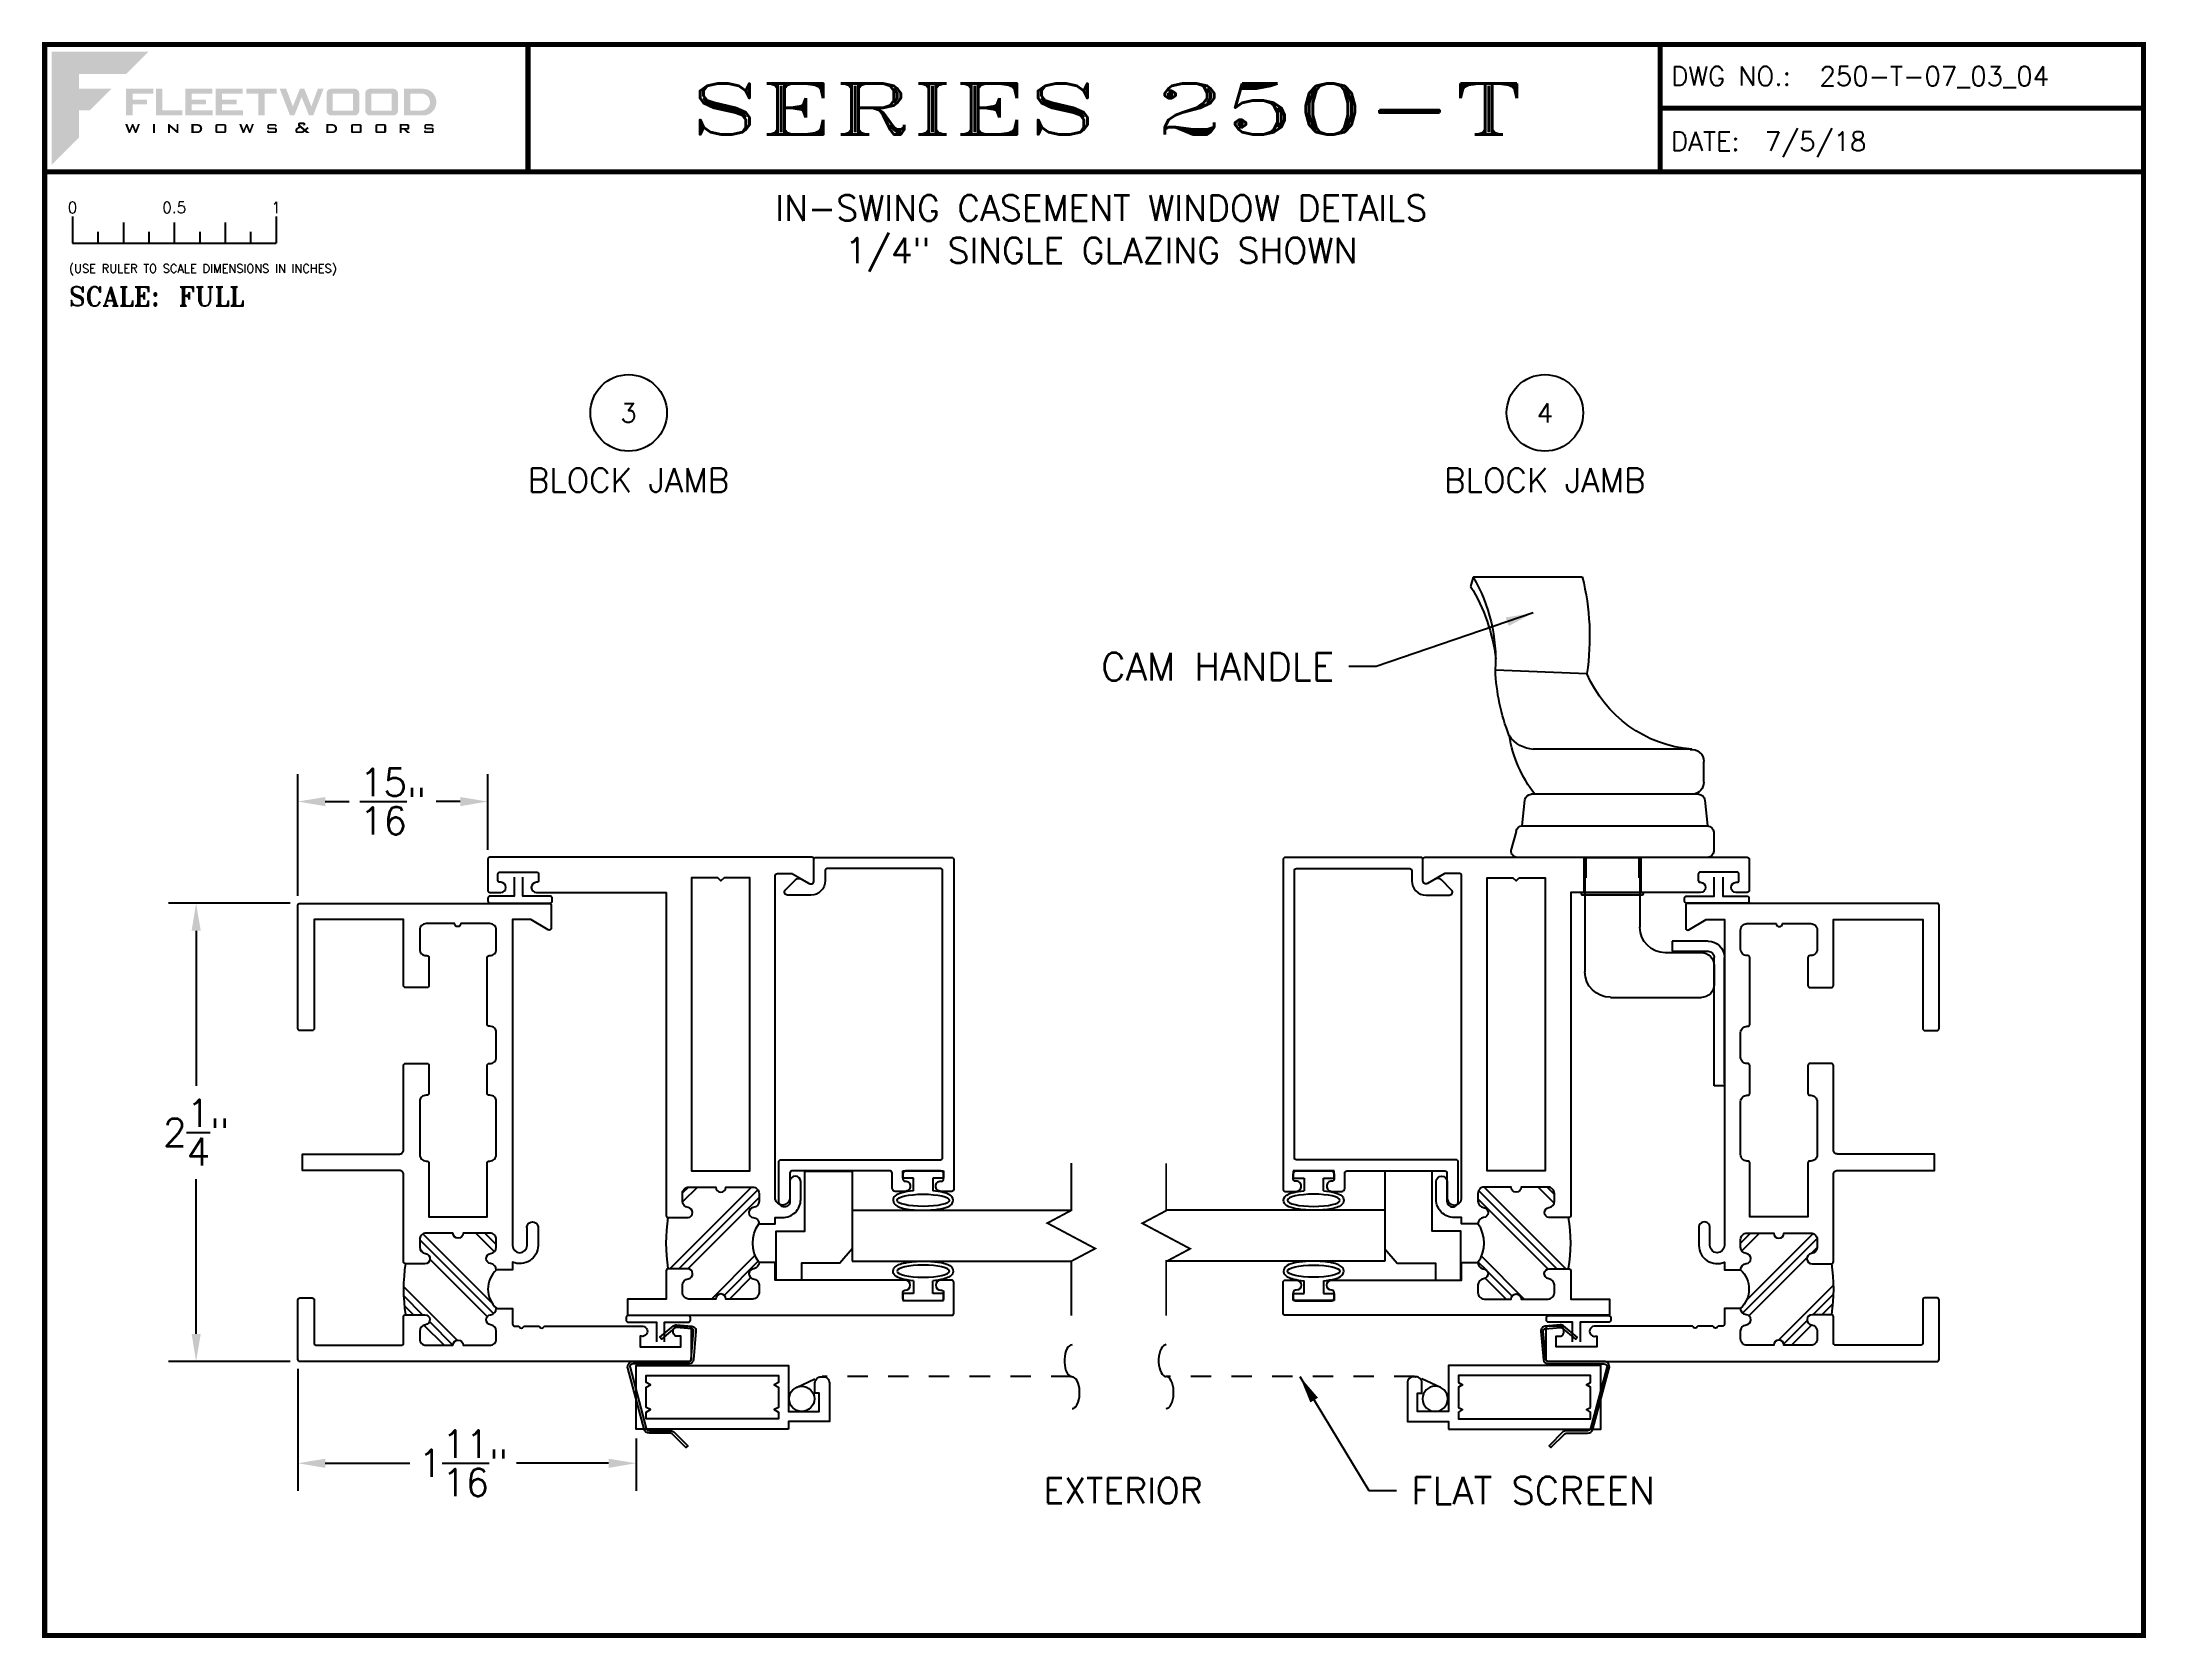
# Paper-space layout 'DETAIL 3 & 4' of a CAD drawing. Extents: x 0.1 to 10.5, y 0.1 to 7.9.
# The model-space entities are those that its viewports show. They can reach past a viewport. Long polylines and large blocks are cut down to what shows.
import ezdxf
from ezdxf.enums import TextEntityAlignment as Align

# ---------------------------------------------------------------- set-up
doc = ezdxf.new("R2010")
doc.units = 0
doc.header["$LTSCALE"] = 0.25
doc.header["$MEASUREMENT"] = 0
doc.linetypes.add('HIDDEN', pattern=[0.375, 0.25, -0.125])
doc.linetypes.add('HIDDEN2', pattern=[0.1875, 0.125, -0.0625])
doc.layers.get('0').update_dxf_attribs({"linetype": 'CONTINUOUS'})
doc.layers.get('DEFPOINTS').update_dxf_attribs({"linetype": 'CONTINUOUS'})
for name, color, linetype in [('DIM', 7, 'CONTINUOUS'), ('FRAME', 1, 'CONTINUOUS'), ('GLASS', 7, 'CONTINUOUS'), ('LOCK', 7, 'CONTINUOUS'), ('MISC', 7, 'CONTINUOUS'), ('SCREEN', 92, 'CONTINUOUS'), ('SCREEN_CLIP', 7, 'CONTINUOUS'), ('TEXT', 7, 'CONTINUOUS'), ('VENT', 5, 'CONTINUOUS')]:
    doc.layers.add(name, color=color, linetype=linetype)
doc.layers.add('VP', color=40, linetype='CONTINUOUS', plot=False)
doc.layers.get('VP').off()
doc.styles.add('ROMANS', font='romans')
doc.styles.add('ROMANT', font='romant')
doc.styles.add('SIMPLEX-094', font='simplex.shx', dxfattribs={"height": 0.094})
doc.styles.get("Standard").update_dxf_attribs({"font": 'simplex.shx'})
doc.dimstyles.new('FULL SCALE', dxfattribs={"dimscale": 0.75, "dimtxt": 0.18, "dimasz": 0.18, "dimexe": 0.18, "dimexo": 0.0625, "dimgap": 0.096, "dimtad": 0, "dimtih": 1, "dimtoh": 1, "dimdec": 4, "dimzin": 0, "dimdsep": 46, "dimlunit": 5, "dimtxsty": 'Standard', "dimcen": 0.09, "dimadec": 0, "dimazin": 0, "dimtfac": 1, "dimtdec": 4, "dimtofl": 0, "dimtmove": 0, "dimatfit": 3, "dimfxl": 0, "dimtolj": 1, "dimtzin": 0, "dimarcsym": 0})

# ---------------------------------------------------------------- blocks, each defined once
blk = doc.blocks.new('Fleetwood_Logo_6-10-15')
h = blk.add_hatch(color=154)
h.dxf.hatch_style = 1
h.paths.add_polyline_path([(0.2526, -0.0017), (0.0019, -0.0017), (0.0019, -0.2942), (0.0725, -0.2236), (0.0725, -0.1535), (0.1007, -0.1535), (0.1567, -0.0976), (0.0725, -0.0976), (0.0725, -0.0596), (0.1946, -0.0596)])
h = blk.add_hatch(color=251)
h.dxf.hatch_style = 1
h.paths.add_polyline_path([(0.2487, -0.1256), (0.2112, -0.1256), (0.2112, -0.1102), (0.2647, -0.1102), (0.2647, -0.0976), (0.1946, -0.0976), (0.1946, -0.1667), (0.2112, -0.1667), (0.2112, -0.1377), (0.2487, -0.1377)])
h = blk.add_hatch(color=251)
h.dxf.hatch_style = 1
h.paths.add_polyline_path([(0.2886, -0.0976), (0.272, -0.0976), (0.272, -0.1667), (0.3401, -0.1667), (0.3401, -0.1535), (0.2886, -0.1535)])
h = blk.add_hatch(color=251)
h.dxf.hatch_style = 1
h.paths.add_polyline_path([(0.4175, -0.0976), (0.3474, -0.0976), (0.3474, -0.1667), (0.4185, -0.1667), (0.4185, -0.1534), (0.364, -0.1534), (0.364, -0.1377), (0.4015, -0.1377), (0.4015, -0.1256), (0.364, -0.1256), (0.364, -0.1102), (0.4175, -0.1102)])
h = blk.add_hatch(color=251)
h.dxf.hatch_style = 1
h.paths.add_polyline_path([(0.4965, -0.0976), (0.4264, -0.0976), (0.4264, -0.1667), (0.4975, -0.1667), (0.4975, -0.1534), (0.443, -0.1534), (0.443, -0.1377), (0.4804, -0.1377), (0.4804, -0.1256), (0.443, -0.1256), (0.443, -0.1102), (0.4965, -0.1102)])
h = blk.add_hatch(color=251)
h.dxf.hatch_style = 1
h.paths.add_polyline_path([(0.5842, -0.0976), (0.5054, -0.0976), (0.5054, -0.1102), (0.5365, -0.1102), (0.5365, -0.1667), (0.5531, -0.1667), (0.5531, -0.1102), (0.5842, -0.1102)])
h = blk.add_hatch(color=251)
h.dxf.hatch_style = 1
h.paths.add_polyline_path([(0.6089, -0.0976), (0.5921, -0.0976), (0.6188, -0.1667), (0.63, -0.1667), (0.6489, -0.1192), (0.6679, -0.1667), (0.6789, -0.1667), (0.7056, -0.0976), (0.6908, -0.0976), (0.6742, -0.1433), (0.6558, -0.0976), (0.6446, -0.0976), (0.6261, -0.1433)])
h = blk.add_hatch(color=251)
h.dxf.hatch_style = 1
h.paths.add_polyline_path([(0.7853, -0.0976), (0.726, -0.0976, 0.414214), (0.7133, -0.1102), (0.7133, -0.154, 0.414214), (0.726, -0.1667), (0.7853, -0.1667, 0.414214), (0.798, -0.154), (0.798, -0.1102, 0.414214)])
h.paths.add_polyline_path([(0.7819, -0.1102), (0.7819, -0.154), (0.7294, -0.154), (0.7294, -0.1102)], flags=16)
h = blk.add_hatch(color=251)
h.dxf.hatch_style = 1
h.paths.add_polyline_path([(0.8856, -0.0976), (0.8262, -0.0976, 0.414214), (0.8136, -0.1102), (0.8136, -0.154, 0.414214), (0.8262, -0.1667), (0.8856, -0.1667, 0.414214), (0.8982, -0.154), (0.8982, -0.1102, 0.414214)])
h.paths.add_polyline_path([(0.8822, -0.1102), (0.8822, -0.154), (0.8296, -0.154), (0.8296, -0.1102)], flags=16)
h = blk.add_hatch(color=251)
h.dxf.hatch_style = 1
h.paths.add_polyline_path([(0.9632, -0.0976), (0.914, -0.0976), (0.914, -0.1667), (0.9632, -0.1667, 1)])
h.paths.add_polyline_path([(0.9301, -0.1102), (0.9593, -0.1102, -1), (0.9593, -0.154), (0.9301, -0.154)], flags=16)
h = blk.add_hatch(color=7)
h.dxf.hatch_style = 1
h.paths.add_polyline_path([(0.2301, -0.1891), (0.2251, -0.1891), (0.2196, -0.2043), (0.2134, -0.1891), (0.2097, -0.1891), (0.2035, -0.2043), (0.1978, -0.1891), (0.1922, -0.1891), (0.2011, -0.2121), (0.2048, -0.2121), (0.2112, -0.1963), (0.2175, -0.2121), (0.2212, -0.2121)])
h = blk.add_hatch(color=7)
h.dxf.hatch_style = 1
h.paths.add_polyline_path([(0.2691, -0.1891), (0.2637, -0.1891), (0.2637, -0.2118), (0.2637, -0.2121), (0.2691, -0.2121)])
h = blk.add_hatch(color=7)
h.dxf.hatch_style = 1
h.paths.add_polyline_path([(0.3077, -0.1964), (0.3259, -0.2121), (0.3298, -0.2121), (0.3298, -0.1891), (0.325, -0.1891), (0.325, -0.2047), (0.3067, -0.1891), (0.3029, -0.1891), (0.3029, -0.2121), (0.3077, -0.2121)])
h = blk.add_hatch(color=7)
h.dxf.hatch_style = 1
h.paths.add_polyline_path([(0.3801, -0.1891), (0.3637, -0.1891), (0.3637, -0.2121), (0.3801, -0.2121, 1)])
h.paths.add_polyline_path([(0.3691, -0.2079), (0.3691, -0.1933), (0.3788, -0.1933, -1), (0.3788, -0.2079)], flags=16)
h = blk.add_hatch(color=7)
h.dxf.hatch_style = 1
h.paths.add_polyline_path([(0.4537, -0.2079), (0.4537, -0.1933, 0.414214), (0.4495, -0.1891), (0.4297, -0.1891, 0.414214), (0.4255, -0.1933), (0.4255, -0.2079, 0.414214), (0.4297, -0.2121), (0.4495, -0.2121, 0.414214)])
h.paths.add_polyline_path([(0.4308, -0.2079), (0.4308, -0.1933), (0.4484, -0.1933), (0.4484, -0.2079)], flags=16)
h = blk.add_hatch(color=7)
h.dxf.hatch_style = 1
h.paths.add_polyline_path([(0.5253, -0.1891), (0.5203, -0.1891), (0.5148, -0.2043), (0.5087, -0.1891), (0.5049, -0.1891), (0.4988, -0.2043), (0.493, -0.1891), (0.4874, -0.1891), (0.4963, -0.2121), (0.5001, -0.2121), (0.5064, -0.1963), (0.5127, -0.2121), (0.5164, -0.2121)])
h = blk.add_hatch(color=7)
h.dxf.hatch_style = 1
h.paths.add_polyline_path([(0.5801, -0.1891), (0.5643, -0.1891, 0.414214), (0.56, -0.1933), (0.56, -0.1981, 0.414214), (0.5643, -0.2024), (0.58, -0.2024), (0.58, -0.2078), (0.5637, -0.2078), (0.5637, -0.2052), (0.5591, -0.2062), (0.5591, -0.2078, 0.414214), (0.5634, -0.2121), (0.5805, -0.2121, 0.414214), (0.5848, -0.2078), (0.5848, -0.2024, 0.414214), (0.5805, -0.1982), (0.5648, -0.1982), (0.5648, -0.193), (0.5798, -0.193), (0.5798, -0.1958), (0.5843, -0.1948), (0.5843, -0.1933, 0.414214)])
h = blk.add_hatch(color=7)
h.dxf.hatch_style = 1
h.paths.add_polyline_path([(0.645, -0.1913, -0.222262), (0.6447, -0.1906), (0.6447, -0.1892), (0.6535, -0.1892), (0.6535, -0.193), (0.6587, -0.1918), (0.6587, -0.189, 0.414214), (0.6544, -0.1847), (0.6437, -0.1847, 0.414214), (0.6394, -0.189), (0.6394, -0.1922, 0.222262), (0.6407, -0.1948), (0.6415, -0.1955), (0.6345, -0.1998, 0.260684), (0.6329, -0.2027), (0.6329, -0.2078, 0.414214), (0.6372, -0.2121), (0.6514, -0.2121, 0.17577), (0.6536, -0.2113), (0.657, -0.2085), (0.6614, -0.2121), (0.6699, -0.2121), (0.6613, -0.2049), (0.6676, -0.1997), (0.6637, -0.1964), (0.6574, -0.2017)])
h.paths.add_polyline_path([(0.6532, -0.2052), (0.6509, -0.2072, -0.17577), (0.6502, -0.2074), (0.6382, -0.2074), (0.6382, -0.2033, -0.260684), (0.6387, -0.2025), (0.6451, -0.1985)], flags=16)
h = blk.add_hatch(color=7)
h.dxf.hatch_style = 1
h.paths.add_polyline_path([(0.7294, -0.1891), (0.713, -0.1891), (0.713, -0.2121), (0.7294, -0.2121, 1)])
h.paths.add_polyline_path([(0.7184, -0.2079), (0.7184, -0.1933), (0.7281, -0.1933, -1), (0.7281, -0.2079)], flags=16)
h = blk.add_hatch(color=7)
h.dxf.hatch_style = 1
h.paths.add_polyline_path([(0.8045, -0.2079), (0.8045, -0.1933, 0.414214), (0.8003, -0.1891), (0.7805, -0.1891, 0.414214), (0.7763, -0.1933), (0.7763, -0.2079, 0.414214), (0.7805, -0.2121), (0.8003, -0.2121, 0.414214)])
h.paths.add_polyline_path([(0.7816, -0.2079), (0.7816, -0.1933), (0.7992, -0.1933), (0.7992, -0.2079)], flags=16)
h = blk.add_hatch(color=7)
h.dxf.hatch_style = 1
h.paths.add_polyline_path([(0.8678, -0.2079), (0.8678, -0.1933, 0.414214), (0.8636, -0.1891), (0.8438, -0.1891, 0.414214), (0.8396, -0.1933), (0.8396, -0.2079, 0.414214), (0.8438, -0.2121), (0.8636, -0.2121, 0.414214)])
h.paths.add_polyline_path([(0.8449, -0.2079), (0.8449, -0.1933), (0.8624, -0.1933), (0.8624, -0.2079)], flags=16)
h = blk.add_hatch(color=7)
h.dxf.hatch_style = 1
h.paths.add_polyline_path([(0.9277, -0.1993), (0.9277, -0.1933, 0.414214), (0.9235, -0.1891), (0.9028, -0.1891), (0.9028, -0.2121), (0.9082, -0.2121), (0.9082, -0.2035), (0.9131, -0.2035), (0.9224, -0.2121), (0.9303, -0.2121), (0.9197, -0.2035), (0.9235, -0.2035, 0.414214)])
h.paths.add_polyline_path([(0.9082, -0.1993), (0.9082, -0.1933), (0.9214, -0.1933, -0.414214), (0.9224, -0.1943), (0.9224, -0.1983, -0.414214), (0.9214, -0.1993)], flags=16)
h = blk.add_hatch(color=7)
h.dxf.hatch_style = 1
h.paths.add_polyline_path([(0.9867, -0.1982), (0.971, -0.1982), (0.971, -0.193), (0.9859, -0.193), (0.9859, -0.1958), (0.9905, -0.1948), (0.9905, -0.1933, 0.414214), (0.9863, -0.1891), (0.9705, -0.1891, 0.414214), (0.9662, -0.1933), (0.9662, -0.1981, 0.414214), (0.9705, -0.2024), (0.9862, -0.2024), (0.9862, -0.2078), (0.9699, -0.2078), (0.9699, -0.2052), (0.9653, -0.2062), (0.9653, -0.2078, 0.414214), (0.9696, -0.2121), (0.9867, -0.2121, 0.414214), (0.991, -0.2078), (0.991, -0.2024, 0.414214)])
blk = doc.blocks.new('A-SIZE_L')
for p, q in [((8.095, 7.907), (8.095, 7.282)), ((8.095, 7.594), (10.47, 7.594)), ((0.157, 7.282), (10.47, 7.282))]:
    blk.add_line(p, q)
at = {"const_width": 0.025}
for points in [[(0.157, 7.907), (10.47, 7.907), (10.47, 0.093), (0.157, 0.093), (0.157, 7.907)], [(2.532, 7.907), (2.532, 7.282)], [(8.095, 7.907), (8.095, 7.282)], [(8.095, 7.594), (10.47, 7.594)], [(0.157, 7.282), (10.47, 7.282)]]:
    blk.add_lwpolyline(points, dxfattribs=at)
at = {"xscale": 1.898091133004928, "yscale": 1.898091133004928, "zscale": 1.898091133004928}
blk.add_blockref('Fleetwood_Logo_6-10-15', (0.188, 7.875), dxfattribs=at)
for s, style, p in [('DWG NO.:', 'SIMPLEX-094', (8.149, 7.705)), ('DATE:', 'SIMPLEX-094', (8.148, 7.385)), ('SCALE:', 'ROMANT', (0.276, 6.623))]:
    blk.add_text(s, height=0.094, dxfattribs=dict(style=style)).set_placement(p)
for tag, p, style in [('DWG_NO', (8.878, 7.705), 'SIMPLEX-094'), ('DATE', (8.609, 7.385), 'SIMPLEX-094'), ('SCALE', (0.814, 6.623), 'ROMANT')]:
    blk.add_attdef(tag, p, '', height=0.094, dxfattribs=dict(style=style))
for tag, height, style, width, p, p2 in [('DWG_NO', 0.094, 'SIMPLEX-094', 2.60233, (8.876, 7.704), (10.367, 7.704)), ('PRODUCT', 0.25, 'ROMANT', 2.260212, (3.282, 7.465), (7.345, 7.465))]:
    blk.add_attdef(tag, text='', height=height, dxfattribs=dict(style=style, width=width)).set_placement(p, p2, align=Align.FIT)
blk = doc.blocks.new('sectball')
blk.add_circle((0, 0), 0.125)
blk.add_attdef('NO', text='', height=0.062).set_placement((0, 0), align=Align.MIDDLE_CENTER)
for tag, p in [('LINE1', (0, -0.2588)), ('LINE2', (0, -0.3864)), ('LINE3', (0, -0.5214))]:
    blk.add_attdef(tag, text='', height=0.078).set_placement(p, align=Align.CENTER)
blk = doc.blocks.new('Full')
for p, q in [((0.137, -0.219), (0.137, -0.35)), ((0.262, -0.294), (0.262, -0.35)), ((0.387, -0.249), (0.387, -0.35)), ((0.512, -0.294), (0.512, -0.35)), ((0.637, -0.249), (0.637, -0.35)), ((0.762, -0.294), (0.762, -0.35)), ((0.887, -0.249), (0.887, -0.35)), ((1.012, -0.294), (1.012, -0.35)), ((1.137, -0.219), (1.137, -0.35)), ((0.137, -0.35), (1.137, -0.35))]:
    blk.add_line(p, q)
for s, p in [('0', (0.137, -0.219)), ('0.5', (0.637, -0.219)), ('1', (1.137, -0.219))]:
    blk.add_text(s, height=0.055).set_placement(p, align=Align.BOTTOM_CENTER)
at = {"style": 'ROMANS'}
blk.add_text('(USE RULER TO SCALE DIMENSIONS IN INCHES)', height=0.04115, dxfattribs=at).set_placement((0.12, -0.495))
blk = doc.blocks.new('*D175')
at = {"layer": 'DEFPOINTS', "color": 0}
for p in [(1.411, 3.689), (0.901, 1.439), (1.411, 1.439)]:
    blk.add_point(p, dxfattribs=at)
at = {"layer": 'DIM', "color": 0, "lineweight": -2}
for p, q in [((1.364, 3.689), (0.766, 3.689)), ((0.901, 3.554), (0.901, 2.793)), ((0.901, 1.574), (0.901, 2.334)), ((1.364, 1.439), (0.766, 1.439))]:
    blk.add_line(p, q, dxfattribs=at)
at = {"layer": 'DIM', "color": 0}
for points in [[(0.879, 3.554), (0.924, 3.554), (0.901, 3.689)], [(0.879, 1.574), (0.924, 1.574), (0.901, 1.439)]]:
    blk.add_solid(points, dxfattribs=at)
at = {"layer": 'DIM', "color": 0, "insert": (0.901, 2.564), "char_height": 0.135, "attachment_point": 5}
blk.add_mtext('\\A1;2{\\H1.000000x;\\S1/4;}"', dxfattribs=at)
blk = doc.blocks.new('*D176')
at = {"layer": 'DEFPOINTS', "color": 0}
for p in [(2.334, 4.189), (2.334, 3.904), (1.401, 3.679)]:
    blk.add_point(p, dxfattribs=at)
at = {"layer": 'DIM', "color": 0, "lineweight": -2}
for p, q in [((1.401, 3.726), (1.401, 4.324)), ((2.334, 3.951), (2.334, 4.324)), ((1.536, 4.189), (1.654, 4.189)), ((2.199, 4.189), (2.081, 4.189))]:
    blk.add_line(p, q, dxfattribs=at)
at = {"layer": 'DIM', "color": 0}
for points in [[(1.536, 4.211), (1.536, 4.166), (1.401, 4.189)], [(2.199, 4.211), (2.199, 4.166), (2.334, 4.189)]]:
    blk.add_solid(points, dxfattribs=at)
at = {"layer": 'DIM', "color": 0, "insert": (1.868, 4.189), "char_height": 0.135, "attachment_point": 5}
blk.add_mtext('\\A1;{\\H1.000000x;\\S15/16;}"', dxfattribs=at)
blk = doc.blocks.new('*D177')
at = {"layer": 'DEFPOINTS', "color": 0}
for p in [(1.401, 1.449), (3.063, 1.107), (1.401, 0.939)]:
    blk.add_point(p, dxfattribs=at)
at = {"layer": 'DIM', "color": 0, "lineweight": -2}
for p, q in [((1.401, 1.402), (1.401, 0.804)), ((3.063, 1.06), (3.063, 0.804)), ((1.536, 0.939), (1.952, 0.939)), ((2.928, 0.939), (2.475, 0.939))]:
    blk.add_line(p, q, dxfattribs=at)
at = {"layer": 'DIM', "color": 0}
for points in [[(1.536, 0.961), (1.536, 0.916), (1.401, 0.939)], [(2.928, 0.961), (2.928, 0.916), (3.063, 0.939)]]:
    blk.add_solid(points, dxfattribs=at)
at = {"layer": 'DIM', "color": 0, "insert": (2.214, 0.939), "char_height": 0.135, "attachment_point": 5}
blk.add_mtext('\\A1;1{\\H1.000000x;\\S11/16;}"', dxfattribs=at)
blk = doc.blocks.new('PI_STRIKE PLATE')
at = {"layer": 'MISC'}
for p, q in [((0, 0), (-0.01, 0)), ((-0.01, 0), (-0.01, -0.05)), ((0, 0), (0.62, 0)), ((-0.01, -0.05), (0.62, -0.05)), ((0.65, -0.256), (0.65, -0.08)), ((0.7, -0.08), (0.7, -0.256)), ((0.7, -0.256), (0.65, -0.256))]:
    blk.add_line(p, q, dxfattribs=at)
for radius in [0.08, 0.03]:
    blk.add_arc((0.62, -0.08), radius, 0, 90, dxfattribs=at)
blk = doc.blocks.new('PI_CAM_HANDLE')
for p, q in [((-0.688, -0.01), (-0.688, 0.437)), ((-0.53, 0.5), (-0.625, 0.5)), ((-0.468, 0.437), (-0.468, 0.26)), ((0, 0.467), (0, -0.467)), ((0.124, 0.498), (0.031, 0.498)), ((0.155, 0.469), (0.282, 0.455)), ((0.155, -0.442), (0.155, 0.467)), ((0.31, 0.424), (0.31, -0.399)), ((0.37, 0.449), (0.471, 0.449)), ((0.155, -0.371), (0.155, 0.397)), ((0.531, 0.382), (0.531, -0.389)), ((0, 0.135), (-0.343, 0.135)), ((0.155, 0), (0.155, 0)), ((0, -0.135), (-0.562, -0.135)), ((0.921, -0.575), (0.903, -0.125)), ((1.377, -0.148), (1.377, -0.684)), ((0.034, -0.498), (0.127, -0.472)), ((0.155, -0.443), (0.282, -0.43)), ((1.377, -0.684), (1.331, -0.697))]:
    blk.add_line(p, q)
for centre, radius, start, end in [((-0.625, 0.437), 0.0625, 90, 180), ((-0.53, 0.437), 0.0625, 0, 90), ((0.031, 0.467), 0.031, 90, 180), ((0.124, 0.467), 0.031, 0, 90), ((0.279, 0.424), 0.031, 0, 83.5847), ((0.37, 0.389), 0.06, 90, 172.88), ((0.471, 0.389), 0.06, 352.88, 90), ((1.143, 0.44), 0.614, 184.6484, 247.0299), ((-0.343, 0.26), 0.125, 180, 270), ((-0.562, -0.01), 0.125, 180, 270), ((1.084, -1.333), 1.221, 76.082, 98.4948), ((0.279, -0.399), 0.031, 276.4153, 360), ((0.696, 0.113), 0.627, 232.0087, 260.9517), ((0.688, -0.377), 0.158, 184.1295, 234.9355), ((0.031, -0.467), 0.031, 180, 276.4153), ((0.124, -0.442), 0.031, 276.4153, 360), ((0.962, 0.419), 0.995, 248.5056, 267.6488), ((0.968, -1.385), 0.811, 59.7152, 93.3382), ((0.878, -1.426), 0.858, 58.1565, 83.4948)]:
    blk.add_arc(centre, radius, start, end)
blk = doc.blocks.new('05P86-BLOCK-IG')
h = blk.add_hatch()
h.set_pattern_fill('PLAST', angle=45, style=0)
h.paths.add_polyline_path([(0.544, 1.12, -1), (0.544, 1.17), (0.544, 1.302, 0.414214), (0.512, 1.333), (0.474, 1.333, 0.38311), (0.443, 1.305, -0.947716), (0.393, 1.308), (0.393, 1.403, 0.081165), (0.143, 1.403), (0.143, 1.308, -0.947716), (0.094, 1.305, 0.38311), (0.063, 1.333), (0.024, 1.333, 0.414214), (-0.007, 1.302), (-0.007, 1.17, -1), (-0.007, 1.12), (-0.007, 0.988, 0.414214), (0.024, 0.957), (0.063, 0.957, 0.38311), (0.094, 0.985, -0.898027), (0.143, 0.985, 0.38311), (0.174, 0.957, -0.436275), (0.363, 0.957, 0.38311), (0.394, 0.985, -0.898027), (0.443, 0.985, 0.38311), (0.474, 0.957), (0.512, 0.957, 0.414214), (0.544, 0.988)])
for points in [[(0.003, 1.852, 0.414214), (-0.007, 1.842), (-0.007, 1.423, 0.414214), (0.003, 1.413), (0.134, 1.413, -0.414214), (0.143, 1.403), (0.143, 1.308, -0.947716), (0.094, 1.305, 0.38311), (0.063, 1.333), (0.024, 1.333, 0.414214), (-0.007, 1.302), (-0.007, 1.17, -1), (-0.007, 1.12), (-0.007, 0.988, 0.414214), (0.024, 0.957), (0.063, 0.957, 0.38311), (0.094, 0.985, -0.898027), (0.143, 0.985, 0.38311), (0.174, 0.957), (0.174, 0.877), (0.097, 0.877, 0.414214), (0.086, 0.867), (0.086, 0.847, -0.331679), (0.084, 0.843, 0.745356), (0.084, 0.824, -0.331679), (0.086, 0.82), (0.086, 0.747, -0.331679), (0.084, 0.743, 0.745356), (0.084, 0.724, -0.331679), (0.086, 0.72), (0.086, 0.244, -1.19356), (0.037, 0.244), (0.037, 0.25), (-0.014, 0.25), (-0.014, 0.05), (0.037, 0.05), (0.037, 0.074, -0.596863), (0.086, 0.074), (0.086, 0.01, -0.414214), (0.076, 0), (-0.076, 0, -0.414214), (-0.087, 0.01), (-0.087, 1.922, -0.414214), (-0.076, 1.932), (0.215, 1.932, -0.414214), (0.226, 1.922), (0.226, 1.862, -0.414214), (0.215, 1.852)], [(1.377, 1.298, -0.414214), (1.367, 1.288), (1.23, 1.288, -0.414214), (1.221, 1.298), (1.221, 1.302, 0.414214), (1.19, 1.333), (0.93, 1.333, 0.414214), (0.898, 1.302), (0.898, 1.298, -0.414214), (0.889, 1.288), (0.623, 1.288), (0.623, 1.002), (0.889, 1.002, -0.414214), (0.898, 0.992), (0.898, 0.988, 0.414214), (0.93, 0.957), (1.19, 0.957, 0.414214), (1.221, 0.988), (1.221, 0.992, -0.414214), (1.23, 1.002), (1.367, 1.002, -0.414214), (1.377, 0.992), (1.377, 0.988, 0.414214), (1.407, 0.957), (1.529, 0.957, 0.414214), (1.56, 0.988), (1.56, 0.992, -0.414214), (1.569, 1.002), (1.897, 1.002, -0.414214), (1.907, 0.992), (1.907, 0.988, 0.414214), (1.938, 0.957), (2.032, 0.957, 0.414214), (2.064, 0.988), (2.064, 1.132, -1), (2.064, 1.162), (2.064, 1.302, 0.414214), (2.032, 1.333), (1.938, 1.333, 0.414214), (1.907, 1.302), (1.907, 1.298, -0.414214), (1.897, 1.288), (1.76, 1.288, -0.414214), (1.75, 1.298), (1.75, 1.403, -0.414214), (1.76, 1.413), (2.084, 1.413), (2.084, 1.852), (1.549, 1.852, -0.414214), (1.539, 1.862), (1.539, 1.922, -0.414214), (1.549, 1.932), (2.154, 1.932, -0.414214), (2.163, 1.922), (2.163, 0.697, -0.414214), (2.154, 0.687), (2.042, 0.687, -0.57735), (2.034, 0.702), (2.084, 0.788), (2.084, 0.877), (0.483, 0.877, 1), (0.483, 0.806), (0.567, 0.806, -1.178959), (0.567, 0.752), (0.483, 0.752, -0.536675), (0.401, 0.877), (0.363, 0.877), (0.363, 0.957, 0.38311), (0.394, 0.985, -0.898027), (0.443, 0.985, 0.38311), (0.474, 0.957), (0.512, 0.957, 0.414214), (0.544, 0.988), (0.544, 1.12, -1), (0.544, 1.17), (0.544, 1.302, 0.414214), (0.512, 1.333), (0.474, 1.333, 0.38311), (0.443, 1.305, -0.947716), (0.393, 1.308), (0.393, 1.403, -0.414214), (0.404, 1.413), (0.832, 1.413, 0.414214), (0.852, 1.433), (0.852, 1.909), (0.932, 1.909), (0.932, 1.433, 0.414214), (0.952, 1.413), (1.367, 1.413, -0.414214), (1.377, 1.403)]]:
    blk.add_lwpolyline(points, format="xyb", close=True)
at = {"color": 7}
for centre, radius, start, end in [((0.269, 0.638), 0.775, 80.7195, 99.2805), ((0.269, 0.869), 0.129, 42.8591, 137.1409)]:
    blk.add_arc(centre, radius, start, end, dxfattribs=at)
blk = doc.blocks.new('05P11-Z-BAR')
h = blk.add_hatch()
h.set_pattern_fill('PLAST', angle=45, style=0)
h.set_pattern_definition([(45, (-0.3846, -1e-07), (-0.176777, 0.176777), []), (45, (-0.4067, 0.0221), (-0.176777, 0.176777), []), (45, (-0.4288, 0.0442), (-0.176777, 0.176777), [])])
h.paths.add_polyline_path([(0.006, 1.12, -0.414214), (-0.018, 1.145, -0.414214), (0.006, 1.17), (0.006, 1.302, 0.414214), (-0.025, 1.333), (-0.063, 1.333, 0.38311), (-0.094, 1.305, -0.947716), (-0.143, 1.308), (-0.143, 1.403, 0.087329), (-0.394, 1.403), (-0.394, 1.308, -1), (-0.443, 1.308, 0.352985), (-0.473, 1.333), (-0.512, 1.333, 0.414214), (-0.544, 1.302), (-0.544, 1.17, -0.414214), (-0.518, 1.145, -0.414214), (-0.544, 1.12), (-0.544, 0.988, 0.414214), (-0.512, 0.957), (-0.474, 0.957, 0.38311), (-0.443, 0.985, -0.898027), (-0.394, 0.985, 0.38311), (-0.363, 0.957, -0.325577), (-0.174, 0.957, 0.363634), (-0.143, 0.982, -0.947716), (-0.094, 0.985, 0.38311), (-0.063, 0.957), (-0.025, 0.957, 0.414214), (0.006, 0.988)])
blk.add_line((-0.087, 0.877), (-0.087, 0.877))
for points in [[(-2.164, 2.28, -0.414214), (-2.154, 2.29), (-2.001, 2.29, -0.414214), (-1.991, 2.28), (-1.991, 2.226, -1), (-2.041, 2.226), (-2.041, 2.23, 0.414214), (-2.051, 2.24), (-2.081, 2.24, 0.414214), (-2.091, 2.23), (-2.091, 2.05, 0.414214), (-2.081, 2.04), (-2.051, 2.04, 0.414214), (-2.041, 2.05), (-2.041, 2.051, -1), (-1.991, 2.051), (-1.991, 1.413), (-0.403, 1.413, -0.414214), (-0.394, 1.403), (-0.394, 1.306, -0.888834), (-0.443, 1.306, 0.377258), (-0.474, 1.333), (-0.512, 1.333, 0.414214), (-0.544, 1.302), (-0.544, 1.17, -1), (-0.544, 1.12), (-0.544, 0.988, 0.414214), (-0.512, 0.957), (-0.474, 0.957, 0.383109), (-0.443, 0.985, -0.898027), (-0.394, 0.985, 0.38311), (-0.363, 0.957), (-0.363, 0.877), (-0.394, 0.877), (-0.394, 0.842, -0.414214), (-0.483, 0.752), (-0.571, 0.752, -1), (-0.571, 0.806), (-0.486, 0.806, 0.859155), (-0.486, 0.877), (-2.074, 0.877, 0.414214), (-2.084, 0.867), (-2.084, 0.797, 0.131652), (-2.082, 0.792), (-2.035, 0.709, -0.577353), (-2.048, 0.687), (-2.154, 0.687, -0.414214), (-2.164, 0.697), (-2.164, 2.28)], [(-0.025, 0.957, 0.414214), (0.006, 0.988), (0.006, 1.12, -1), (0.006, 1.17), (0.006, 1.302, 0.414214), (-0.025, 1.333), (-0.063, 1.333, 0.38311), (-0.094, 1.305, -0.947716), (-0.143, 1.308), (-0.143, 1.403, -0.414214), (-0.133, 1.413), (0.006, 1.413), (0.006, 1.603), (0.086, 1.603), (0.086, 0.01, -0.414214), (0.077, 0), (-0.077, 0, -0.414214), (-0.087, 0.01), (-0.087, 0.064, -1), (-0.037, 0.064), (-0.037, 0.06, 0.414214), (-0.027, 0.05), (0.003, 0.05, 0.414214), (0.014, 0.06), (0.014, 0.24, 0.414214), (0.003, 0.25), (-0.027, 0.25, 0.414214), (-0.037, 0.24), (-0.037, 0.239, -1), (-0.087, 0.239), (-0.087, 0.877), (-0.174, 0.877), (-0.174, 0.957, 0.363634), (-0.143, 0.982, -0.947716), (-0.094, 0.985, 0.38311), (-0.063, 0.957), (-0.025, 0.957)]]:
    blk.add_lwpolyline(points, format="xyb")
blk.add_lwpolyline([(-2.063, 1.16), (-2.063, 1.288), (-0.623, 1.288), (-0.623, 1.002), (-2.063, 1.002), (-2.063, 1.129), (-2.048, 1.145)], close=True)
at = {"color": 7}
for centre, radius, start, end in [((-0.269, 0.638), 0.775, 80.7195, 99.2805), ((-0.269, 0.828), 0.16, 53.9319, 126.0681)]:
    blk.add_arc(centre, radius, start, end, dxfattribs=at)
blk = doc.blocks.new('05P05-.25in_GLASS_STOP')
for p, q in [((-0.588, 0.25), (-0.623, 0.25)), ((-0.623, 0.25), (-0.623, 0.05)), ((-0.588, 0.198), (-0.588, 0.25)), ((-0.022, 0.198), (-0.022, 0.25)), ((-0.022, 0.25), (0.013, 0.25)), ((0.013, 0.25), (0.013, 0.05)), ((-0.526, 0.198), (-0.588, 0.198)), ((-0.084, 0.198), (-0.022, 0.198)), ((-0.623, 0.05), (-0.588, 0.05)), ((-0.588, 0.05), (-0.588, 0.103)), ((-0.588, 0.103), (-0.526, 0.103)), ((-0.022, 0.103), (-0.084, 0.103)), ((-0.022, 0.05), (-0.022, 0.103)), ((0.013, 0.05), (-0.022, 0.05))]:
    blk.add_line(p, q)
blk.add_lwpolyline([(-2.048, 0.632, 0.414214), (-1.978, 0.702), (-1.978, 0.817, 0.668179), (-2.003, 0.828), (-2.053, 0.778, 0.339454), (-2.057, 0.748), (-2.035, 0.71, -0.57735), (-2.048, 0.687), (-2.153, 0.687, 0.414214), (-2.163, 0.677), (-2.163, 0.01, 0.414214), (-2.153, 0), (-0.533, 0, 0.414214), (-0.523, 0.01), (-0.523, 0.064, 0.414214), (-0.548, 0.089), (-0.549, 0.089, 0.414214), (-0.573, 0.064), (-0.573, 0.06, -0.414214), (-0.583, 0.05), (-0.608, 0.05, -0.414214), (-0.623, 0.065), (-0.623, 0.235, -0.414214), (-0.608, 0.25), (-0.583, 0.25, -0.414214), (-0.573, 0.24), (-0.573, 0.239, 0.414214), (-0.549, 0.214), (-0.548, 0.214, 0.414214), (-0.523, 0.239), (-0.523, 0.288, 0.414214), (-0.538, 0.303), (-0.613, 0.303, -0.414214), (-0.623, 0.313), (-0.623, 0.795, -0.414214), (-0.613, 0.805), (-0.474, 0.805, 0.414214), (-0.447, 0.832), (-0.447, 0.833, 0.414214), (-0.474, 0.86), (-0.668, 0.86, 0.414214), (-0.678, 0.85), (-0.678, 0.065, -0.414214), (-0.688, 0.055), (-2.098, 0.055, -0.414214), (-2.108, 0.065), (-2.108, 0.622, -0.414214), (-2.098, 0.632)], format="xyb", close=True)
at = {"extrusion": (0, 0, -1)}
blk.add_ellipse((-0.479, 0.15), major_axis=(0, 0.129), ratio=0.232303, dxfattribs=at)
blk.add_ellipse((-0.131, 0.15), major_axis=(0, 0.129), ratio=0.232303)
for points in [[(-0.526, 0.198), (-0.524, 0.219), (-0.521, 0.239), (-0.512, 0.269), (-0.508, 0.28), (-0.495, 0.294), (-0.487, 0.298), (-0.479, 0.298), (-0.468, 0.298), (-0.46, 0.292), (-0.451, 0.279), (-0.447, 0.272), (-0.437, 0.244), (-0.433, 0.215), (-0.428, 0.136), (-0.432, 0.085), (-0.444, 0.034), (-0.448, 0.022), (-0.464, 0.005), (-0.478, 0), (-0.499, 0.008), (-0.504, 0.016), (-0.512, 0.032), (-0.515, 0.041), (-0.522, 0.067), (-0.524, 0.084), (-0.526, 0.103)], [(-0.084, 0.198), (-0.086, 0.219), (-0.089, 0.239), (-0.098, 0.269), (-0.102, 0.28), (-0.115, 0.294), (-0.123, 0.298), (-0.131, 0.298), (-0.142, 0.298), (-0.15, 0.292), (-0.159, 0.279), (-0.163, 0.272), (-0.173, 0.244), (-0.177, 0.215), (-0.182, 0.136), (-0.178, 0.085), (-0.166, 0.034), (-0.162, 0.022), (-0.146, 0.005), (-0.132, 0), (-0.111, 0.008), (-0.106, 0.016), (-0.098, 0.032), (-0.095, 0.041), (-0.088, 0.067), (-0.086, 0.084), (-0.084, 0.103)]]:
    blk.add_open_spline(points, degree=3, knots=[5.075676, 5.075676, 5.075676, 5.075676, 5.596595, 5.596595, 6.055763, 6.055763, 6.283185, 6.283185, 6.283185, 6.572914, 6.572914, 6.862642, 6.862642, 7.608886, 7.608886, 8.676451, 8.676451, 9.18434, 9.18434, 9.518242, 9.518242, 9.852144, 9.852144, 10.186046, 10.186046, 10.631436, 10.631436, 10.631436, 10.631436])
blk = doc.blocks.new('114-FLAT_SCREEN')
blk.add_line((0.142, 0.603), (0.142, 0.602))
at = {"linetype": 'HIDDEN'}
blk.add_line((0.194, 0.481), (0.144, 0.59), dxfattribs=at)
blk.add_lwpolyline([(0.399, 0.442), (0.399, -0.307), (0.087, -0.307), (0.087, 0.442), (0.312, 0.442), (0.312, 0.593), (0.222, 0.593), (0.222, 0.572), (0.172, 0.572, -0.414214), (0.142, 0.602), (0.142, 0.613, -0.414214), (0.172, 0.643), (0.362, 0.643), (0.362, 0.442)], format="xyb", close=True)
blk.add_lwpolyline([(0.292, -0.257), (0.193, -0.257), (0.182, -0.237), (0.17, -0.257), (0.136, -0.257), (0.136, 0.392), (0.17, 0.392), (0.182, 0.372), (0.193, 0.392), (0.292, 0.392), (0.303, 0.372), (0.315, 0.392), (0.348, 0.392), (0.348, -0.257), (0.315, -0.257), (0.303, -0.237)], close=True)
blk.add_circle((0.25, 0.507), 0.0618)

msp = doc.modelspace()

# ---------------------------------------------------------------- linework, layer by layer
at = {"color": 7}
for p, q in [((4.223, 10.026), (4.504, 10.026)), ((4.223, 10.026), (4.223, 9.853)), ((4.504, 10.026), (4.504, 9.853)), ((4.215, 9.853), (4.511, 9.853)), ((4.215, 9.843), (4.511, 9.843))]:
    msp.add_line(p, q, dxfattribs=at)
at = {"color": 7, "linetype": 'HIDDEN2', "ltscale": 0.25}
for p, q in [((4.233, 10.026), (4.233, 9.853)), ((4.494, 10.026), (4.494, 9.853))]:
    msp.add_line(p, q, dxfattribs=at)
at = {"color": 7}
for centre, start, end in [((4.215, 9.848), 90, 270), ((4.511, 9.848), 270, 90)]:
    msp.add_arc(centre, 0.005, start, end, dxfattribs=at)
at = {"layer": 'GLASS', "color": 7, "linetype": 'Continuous'}
for p, q in [((0.65, 8.293), (1.725, 8.293)), ((3.246, 8.293), (2.171, 8.293)), ((0.65, 8.043), (1.728, 8.043)), ((3.246, 8.043), (2.168, 8.043))]:
    msp.add_line(p, q, dxfattribs=at)
at = {"layer": 'MISC', "linetype": 'Continuous'}
for points in [[(-1.01, 9.929), (-1.01, 9.836), (-1.129, 9.836, 0.414214), (-1.139, 9.826), (-1.139, 9.811, 0.414214), (-1.129, 9.801), (-0.833, 9.801, 0.414214), (-0.823, 9.811)], [(-0.823, 9.811), (-0.823, 9.826, 0.414214), (-0.833, 9.836), (-0.968, 9.836), (-0.968, 9.929)], [(4.906, 9.929), (4.906, 9.836), (5.025, 9.836, -0.414214), (5.035, 9.826), (5.035, 9.811, -0.414214), (5.025, 9.801), (4.729, 9.801, -0.414214), (4.719, 9.811)], [(4.719, 9.811), (4.719, 9.826, -0.414214), (4.729, 9.836), (4.864, 9.836), (4.864, 9.929)], [(-0.272, 7.647), (-0.272, 7.743), (-0.154, 7.743, 0.414214), (-0.144, 7.753), (-0.144, 7.766, 0.414214), (-0.154, 7.776), (-0.45, 7.776, 0.414214), (-0.46, 7.766)], [(-0.46, 7.766), (-0.46, 7.753, 0.414214), (-0.45, 7.743), (-0.31, 7.743), (-0.31, 7.647)], [(4.168, 7.647), (4.168, 7.743), (4.05, 7.743, -0.414214), (4.04, 7.753), (4.04, 7.766, -0.414214), (4.05, 7.776), (4.346, 7.776, -0.414214), (4.356, 7.766)], [(4.356, 7.766), (4.356, 7.753, -0.414214), (4.346, 7.743), (4.206, 7.743), (4.206, 7.647)]]:
    msp.add_lwpolyline(points, format="xyb", dxfattribs=at)
for points in [[(0.277, 7.949), (0.277, 8.191), (0.418, 8.191), (0.418, 8.485), (0.65, 8.485), (0.65, 8.103)], [(3.619, 7.949), (3.619, 8.191), (3.478, 8.191), (3.478, 8.485), (3.246, 8.485), (3.246, 8.103)], [(0.65, 8.103), (0.59, 8.034), (0.402, 8.034), (0.402, 7.949)], [(3.246, 8.103), (3.306, 8.034), (3.494, 8.034), (3.494, 7.949)]]:
    msp.add_lwpolyline(points, dxfattribs=at)
at = {"layer": 'MISC', "const_width": 0.0094}
for points in [[(1.728, 8.525), (1.728, 8.293), (1.61, 8.23), (1.845, 8.105), (1.728, 8.043), (1.728, 7.776)], [(2.171, 8.524), (2.171, 8.291), (2.054, 8.229), (2.289, 8.104), (2.171, 8.041), (2.171, 7.775)]]:
    msp.add_lwpolyline(points, dxfattribs=at)
at = {"layer": 'SCREEN', "linetype": 'HIDDEN'}
for p, q in [((1.728, 7.476), (0.504, 7.476)), ((3.392, 7.476), (2.171, 7.476))]:
    msp.add_line(p, q, dxfattribs=at)
at = {"layer": 'SCREEN', "flags": 128}
for points in [[(1.731, 7.632), (1.724, 7.631), (1.718, 7.627), (1.711, 7.62), (1.706, 7.612), (1.701, 7.601), (1.698, 7.589), (1.695, 7.575), (1.694, 7.561), (1.694, 7.546), (1.695, 7.532), (1.698, 7.519), (1.701, 7.506), (1.706, 7.496), (1.711, 7.487), (1.718, 7.481), (1.724, 7.477), (1.731, 7.475)], [(2.171, 7.633), (2.164, 7.631), (2.158, 7.627), (2.152, 7.621), (2.146, 7.612), (2.141, 7.602), (2.138, 7.589), (2.135, 7.576), (2.134, 7.562), (2.134, 7.547), (2.135, 7.533), (2.138, 7.519), (2.141, 7.507), (2.146, 7.496), (2.152, 7.488), (2.158, 7.481), (2.164, 7.477), (2.171, 7.476)], [(1.731, 7.319), (1.738, 7.32), (1.744, 7.324), (1.751, 7.33), (1.756, 7.339), (1.761, 7.35), (1.764, 7.362), (1.767, 7.376), (1.768, 7.39), (1.768, 7.404), (1.767, 7.418), (1.764, 7.432), (1.761, 7.444), (1.756, 7.455), (1.751, 7.464), (1.744, 7.47), (1.738, 7.474), (1.731, 7.475)], [(2.171, 7.319), (2.178, 7.321), (2.185, 7.325), (2.191, 7.331), (2.196, 7.34), (2.201, 7.35), (2.204, 7.363), (2.207, 7.376), (2.208, 7.39), (2.208, 7.405), (2.207, 7.419), (2.204, 7.433), (2.201, 7.445), (2.196, 7.456), (2.191, 7.464), (2.185, 7.471), (2.178, 7.475), (2.171, 7.476)]]:
    msp.add_lwpolyline(points, dxfattribs=at)
at = {"layer": 'SCREEN_CLIP'}
for points in [[(-0.129, 7.7, 0.414214), (-0.138, 7.711), (-0.213, 7.718, 0.198912), (-0.221, 7.716), (-0.286, 7.66), (-0.294, 7.67), (-0.228, 7.725, -0.198912), (-0.212, 7.73), (-0.137, 7.723, -0.414214), (-0.117, 7.699), (-0.129, 7.559, -0.388879), (-0.151, 7.539), (-0.426, 7.539, 0.493145), (-0.441, 7.52), (-0.361, 7.221, 0.339454), (-0.346, 7.21), (-0.241, 7.21, -0.198912), (-0.225, 7.204), (-0.157, 7.136), (-0.166, 7.128), (-0.234, 7.195, 0.198912), (-0.241, 7.198), (-0.346, 7.198, -0.339454), (-0.372, 7.218), (-0.452, 7.517, -0.493145), (-0.426, 7.551), (-0.151, 7.551, 0.388879), (-0.141, 7.56)], [(4.024, 7.7, -0.414214), (4.034, 7.711), (4.109, 7.718, -0.198912), (4.116, 7.716), (4.182, 7.66), (4.19, 7.67), (4.124, 7.725, 0.198912), (4.108, 7.73), (4.033, 7.723, 0.414214), (4.013, 7.699), (4.025, 7.559, 0.388879), (4.047, 7.539), (4.322, 7.539, -0.493145), (4.337, 7.52), (4.257, 7.221, -0.339454), (4.242, 7.21), (4.137, 7.21, 0.198912), (4.121, 7.204), (4.053, 7.136), (4.062, 7.128), (4.13, 7.195, -0.198912), (4.137, 7.198), (4.242, 7.198, 0.339454), (4.268, 7.218), (4.348, 7.517, 0.493145), (4.322, 7.551), (4.047, 7.551, -0.388879), (4.037, 7.56)]]:
    msp.add_lwpolyline(points, format="xyb", close=True, dxfattribs=at)
at = {"layer": 'TEXT'}
for p, q in [((0.65, 8.291), (0.65, 8.043)), ((3.246, 8.291), (3.246, 8.043))]:
    msp.add_line(p, q, dxfattribs=at)

# ---------------------------------------------------------------- block references
at = {"layer": 'FRAME', "rotation": 90}
msp.add_blockref('05P86-BLOCK-IG', (-0.141, 7.637), dxfattribs=at)
at = {"layer": 'FRAME', "xscale": -1, "rotation": 270}
msp.add_blockref('05P86-BLOCK-IG', (4.037, 7.637), dxfattribs=at)
at = {"layer": 'LOCK', "xscale": -1, "rotation": 270}
msp.add_blockref('PI_CAM_HANDLE', (4.364, 10.026), dxfattribs=at)
at = {"layer": 'SCREEN', "rotation": 270}
msp.add_blockref('114-FLAT_SCREEN', (-0.104, 7.617), dxfattribs=at)
at = {"layer": 'SCREEN', "xscale": -1, "rotation": 90}
msp.add_blockref('114-FLAT_SCREEN', (4, 7.617), dxfattribs=at)
at = {"layer": 'TEXT', "xscale": -1, "rotation": 270}
msp.add_blockref('PI_STRIKE PLATE', (4.914, 8.915), dxfattribs=at)
at = {"layer": 'VENT', "xscale": -1, "rotation": 90}
for name in ['05P11-Z-BAR', '05P05-.25in_GLASS_STOP']:
    msp.add_blockref(name, (1.15, 7.863), dxfattribs=at)
at = {"layer": 'VENT', "rotation": 270}
for name in ['05P11-Z-BAR', '05P05-.25in_GLASS_STOP']:
    msp.add_blockref(name, (2.746, 7.863), dxfattribs=at)

psp = doc.layouts.new('DETAIL 3 & 4')

# ---------------------------------------------------------------- block references
at = {"layer": 'DIM', "xscale": 1.504, "yscale": 1.504, "zscale": 1.504}
for p, values in [((3.02639, 6.09795), {'NO': '3', 'LINE1': 'BLOCK JAMB'}), ((7.52898, 6.09795), {'NO': '4', 'LINE1': 'BLOCK JAMB'})]:
    psp.add_blockref('sectball', p, dxfattribs=at).add_auto_attribs(values)
at = {"layer": 'GLASS'}
ref = psp.add_blockref('A-SIZE_L', (0, 0), dxfattribs=at)
ref.add_attrib('DATE', '7/5/18', (8.60916, 7.38469), dxfattribs={"layer": '0', "height": 0.094, "style": 'SIMPLEX-094'})
ref.add_attrib('SCALE', 'FULL', (0.81442, 6.62314), dxfattribs={"layer": '0', "height": 0.094, "style": 'ROMANT'})
ref.add_attrib('PRODUCT', 'SERIES 250-T', dxfattribs={"layer": '0', "height": 0.25, "style": 'ROMANT', "width": 1.435099}).set_placement((3.32575, 7.46527), (7.42603, 7.46527), align=Align.FIT)
ref.add_attrib('DWG_NO', '250-T-07_03_04', (8.87809, 7.70479), dxfattribs={"layer": '0', "height": 0.094, "style": 'SIMPLEX-094'})
psp.add_blockref('Full', (0.15675, 7.2815), dxfattribs=at)

# ---------------------------------------------------------------- texts
at = {"layer": 'DIM', "char_height": 0.125, "attachment_point": 5}
for s, insert, width in [('IN-SWING CASEMENT WINDOW DETAILS\\P1/4" SINGLE GLAZING SHOWN', (5.3488, 6.97894), 6.3280226), ('EXTERIOR', (5.45581, 0.80488), 3.1065047)]:
    psp.add_mtext(s, dxfattribs=dict(at, insert=insert, width=width))
at = {"layer": 'DIM', "char_height": 0.135}
for s, insert, attachment_point in [('CAM HANDLE', (6.49339, 4.78404), 9), ('FLAT SCREEN', (6.87146, 0.73738), 7)]:
    psp.add_mtext(s, dxfattribs=dict(at, insert=insert, attachment_point=attachment_point))

# ---------------------------------------------------------------- dimensions: what is measured, and where the dimension line sits
at = {"layer": 'DIM'}
for base, p1, p2, picture, middle in [((2.33381, 4.18892), (1.40131, 3.67892), (2.33381, 3.90442), '*D176', (1.86756, 4.18892)), ((1.40131, 0.93892), (3.06331, 1.10735), (1.40131, 1.44892), '*D177', (2.21381, 0.93892))]:
    dim = psp.add_linear_dim(base=base, p1=p1, p2=p2, dimstyle='FULL SCALE', override={"dimpost": '"'}, dxfattribs=at)
    dim.commit()
    dim.dimension.update_dxf_attribs({"geometry": picture, "text_midpoint": middle, "dimtype": 160})
dim = psp.add_linear_dim(base=(0.90131, 1.43892), p1=(1.41131, 3.68892), p2=(1.41131, 1.43892), angle=90, dimstyle='FULL SCALE', override={"dimpost": '"'}, dxfattribs=at)
dim.commit()
dim.dimension.update_dxf_attribs({"geometry": '*D175', "text_midpoint": (0.90131, 2.56392), "dimtype": 160})

# ---------------------------------------------------------------- leaders
for points in [[(7.47168, 5.11555), (6.70039, 4.85154), (6.56539, 4.85154)], [(6.32511, 1.36435), (6.66446, 0.80488), (6.79946, 0.80488)]]:
    psp.add_leader(points, dimstyle='FULL SCALE', override={"dimgap": 0.096, "dimtad": 0}, dxfattribs=at)

# ---------------------------------------------------------------- viewports
at = {"layer": 'VP'}
psp.add_viewport(center=(3.30536, 3.0867), size=(4.26845, 4.857827), view_center_point=(-0.16887, 9.19833), view_height=4.857827, dxfattribs=at)
psp.add_viewport(center=(7.5626, 3.0867), size=(4.24602, 4.857827), view_center_point=(4.06594, 9.19833), view_height=4.857827, status=3, dxfattribs=at)

doc.saveas('drawing.dxf')
